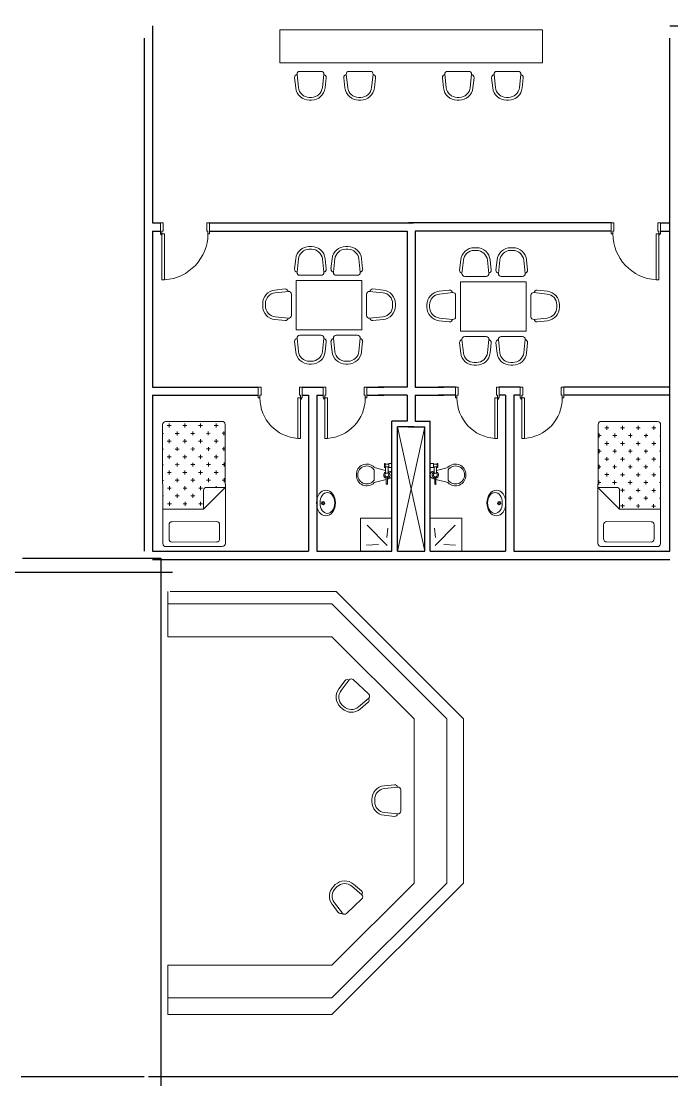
# Model space of a CAD drawing. Extents: x -59 to 582, y -1177 to 100.
# Drawn here: x 262.3 to 274.18, y -865.86 to -846.51 of the extents above; entities that cross this region are included whole.
import ezdxf

# ---------------------------------------------------------------- set-up
doc = ezdxf.new("R2010")
doc.units = 0
doc.header["$LTSCALE"] = 0.15
doc.layers.get('0').update_dxf_attribs({"color": 252})
for name, color, linetype in [('0 sockets', 252, 'Continuous'), ('00', 252, 'Continuous'), ('bound', 252, 'Continuous')]:
    doc.layers.add(name, color=color, linetype=linetype)
for name, color, linetype, lineweight in [('anal', 252, 'Continuous', 20), ('DOOR', 252, 'Continuous', 20), ('FIXT', 252, 'Continuous', 9), ('FUR', 252, 'Continuous', 9), ('sofa', 252, 'Continuous', 9), ('wall', 252, 'Continuous', 30)]:
    doc.layers.add(name, color=color, linetype=linetype, lineweight=lineweight)
doc.styles.add('ROMAND', font='ROMAND.SHX')

# ---------------------------------------------------------------- blocks, each defined once
blk = doc.blocks.new('WQ')
h = blk.add_hatch(color=6)
h.dxf.hatch_style = 1
h.paths.add_polyline_path([(-126.091, 5), (-126.091, -169.521), (126.091, -169.521), (126.091, 5)])
h.paths.add_polyline_path([(121.091, 0), (121.091, -164.521), (-121.091, -164.521), (-121.091, 0)], flags=16)
at = {"layer": '0 sockets', "color": 3, "style": 'ROMAND'}
blk.add_attdef('ACCESS_CONTROL', (-48.663, 7.622), '', height=7.973, dxfattribs=at)
blk = doc.blocks.new('A$C48FC3568')
at = {"layer": 'FUR'}
h = blk.add_hatch(dxfattribs=at)
h.set_pattern_fill('CROSS', color=256, scale=0.5, style=0)
h.set_pattern_definition([(0, (-34.60875, 58.23435), (0.125, -0.125), [0.0625, -0.1875]), (270, (-34.5775, 58.2656), (-0.125, -0.125), [0.0625, -0.1875])])
h.paths.add_polyline_path([(1.055, 0.703), (1.055, 1), (0.05, 1, 0.414214), (0, 0.95), (0, 0.05, 0.414214), (0.05, 0), (1.402, 0), (1.402, 0.653), (1.105, 0.653, -0.414214)])
for p, q in [((0, 0.95), (0, 0.05)), ((1.95, 1), (0.05, 1)), ((1.402, 0.653), (1.055, 1)), ((1.055, 1), (1.055, 0.703)), ((1.602, 0.859), (1.602, 0.15)), ((1.877, 0.909), (1.652, 0.909)), ((1.927, 0.15), (1.927, 0.859)), ((2, 0.05), (2, 0.95)), ((1.402, 0.653), (1.105, 0.653)), ((1.402, 0), (1.402, 0.653)), ((1.652, 0.1), (1.877, 0.1)), ((0.05, 0), (1.95, 0))]:
    blk.add_line(p, q, dxfattribs=at)
for centre, start, end in [((0.05, 0.95), 90, 180), ((1.652, 0.859), 90, 180), ((1.877, 0.859), 360, 90), ((1.95, 0.95), 360, 90), ((1.105, 0.703), 180, 270), ((0.05, 0.05), 180, 270), ((1.652, 0.15), 180, 270), ((1.877, 0.15), 270, 0), ((1.95, 0.05), 270, 360)]:
    blk.add_arc(centre, 0.05, start, end, dxfattribs=at)
blk = doc.blocks.new('ELLIPSE')
blk.add_circle((0.5, 0.5), 0.5)
blk = doc.blocks.new('ARCH')
at = {"layer": 'anal'}
for p, q in [((96.6, 387), (96.6, 386.4)), ((96.6, 387), (101.4, 387)), ((101.4, 386.4), (101.4, 387)), ((96.6, 386.4), (101.4, 386.4)), ((96.9, 381.519), (96.9, 382.419)), ((96.9, 382.419), (98.1, 382.419)), ((98.1, 382.419), (98.1, 381.519)), ((99.9, 382.397), (99.9, 381.497)), ((101.1, 382.397), (99.9, 382.397)), ((101.1, 381.497), (101.1, 382.397)), ((98.1, 381.519), (96.9, 381.519)), ((99.9, 381.497), (101.1, 381.497)), ((98.75, 377.475), (99.25, 379.75)), ((98.75, 379.75), (99.25, 377.475)), ((99.25, 379.75), (98.75, 377.475)), ((99.25, 377.475), (98.75, 379.75)), ((94.554, 375.912), (94.554, 376.737)), ((94.6, 376.737), (97.629, 376.737)), ((99.954, 374.412), (97.629, 376.737)), ((97.554, 376.512), (94.554, 376.512)), ((97.554, 376.512), (99.654, 374.412)), ((97.554, 375.912), (94.554, 375.912)), ((99.054, 374.412), (97.554, 375.912)), ((99.054, 371.412), (99.054, 374.412)), ((99.654, 371.412), (99.654, 374.412)), ((99.954, 371.412), (99.954, 374.412)), ((99.954, 371.412), (97.554, 369.012)), ((99.654, 371.412), (97.554, 369.312)), ((97.554, 369.912), (99.054, 371.412)), ((97.554, 369.912), (94.554, 369.912)), ((94.554, 369.012), (94.554, 369.912)), ((97.554, 369.312), (94.554, 369.312)), ((97.554, 369.012), (94.554, 369.012))]:
    blk.add_line(p, q, dxfattribs=at)
at = {"layer": 'bound', "color": 2}
blk.add_lwpolyline([(91.902, 377.348), (94.426, 377.348), (94.426, 312.722), (-14.994, 312.722), (-14.994, 377.09), (94.639, 377.09)], dxfattribs=at)
at = {"layer": 'DOOR'}
for p, q in [((94.418, 383.475), (94.468, 383.475)), ((103.505, 383.475), (103.555, 383.475)), ((94.448, 383.325), (94.468, 383.325)), ((103.505, 383.325), (103.525, 383.325))]:
    blk.add_line(p, q, dxfattribs=at)
for points in [[(94.448, 383.325), (94.448, 383.275), (94.418, 383.275), (94.418, 383.475)], [(94.468, 383.475), (94.468, 383.325)], [(103.505, 383.475), (103.505, 383.325)], [(103.525, 383.325), (103.525, 383.275), (103.555, 383.275), (103.555, 383.475)]]:
    blk.add_lwpolyline(points, dxfattribs=at)
for points in [[(95.288, 383.275), (95.318, 383.275), (95.318, 383.475), (95.268, 383.475), (95.268, 383.325), (95.288, 383.325)], [(102.685, 383.275), (102.655, 383.275), (102.655, 383.475), (102.705, 383.475), (102.705, 383.325), (102.685, 383.325)], [(94.448, 383.275), (94.448, 382.435), (94.496, 382.435), (94.496, 383.275)], [(103.525, 383.275), (103.525, 382.435), (103.477, 382.435), (103.477, 383.275)], [(96.238, 380.275), (96.208, 380.275), (96.208, 380.475), (96.258, 380.475), (96.258, 380.325), (96.238, 380.325)], [(96.978, 380.275), (97.008, 380.275), (97.008, 380.475), (96.958, 380.475), (96.958, 380.325), (96.978, 380.325)], [(97.422, 380.275), (97.392, 380.275), (97.392, 380.475), (97.442, 380.475), (97.442, 380.325), (97.422, 380.325)], [(98.162, 380.275), (98.192, 380.275), (98.192, 380.475), (98.142, 380.475), (98.142, 380.325), (98.162, 380.325)], [(99.838, 380.275), (99.808, 380.275), (99.808, 380.475), (99.858, 380.475), (99.858, 380.325), (99.838, 380.325)], [(100.578, 380.275), (100.608, 380.275), (100.608, 380.475), (100.558, 380.475), (100.558, 380.325), (100.578, 380.325)], [(101.022, 380.275), (100.992, 380.275), (100.992, 380.475), (101.042, 380.475), (101.042, 380.325), (101.022, 380.325)], [(101.762, 380.275), (101.792, 380.275), (101.792, 380.475), (101.742, 380.475), (101.742, 380.325), (101.762, 380.325)], [(96.978, 380.275), (96.978, 379.535), (96.93, 379.535), (96.93, 380.275)], [(97.422, 380.275), (97.422, 379.535), (97.47, 379.535), (97.47, 380.275)], [(100.578, 380.275), (100.578, 379.535), (100.53, 379.535), (100.53, 380.275)], [(101.022, 380.275), (101.022, 379.535), (101.07, 379.535), (101.07, 380.275)]]:
    blk.add_lwpolyline(points, close=True, dxfattribs=at)
for centre in [(94.438, 383.265), (103.535, 383.265), (96.988, 380.265), (97.412, 380.265), (100.588, 380.265), (101.012, 380.265)]:
    blk.add_circle(centre, 0.01, dxfattribs=at)
for centre, radius, start, end in [((94.443, 383.278), 0.845, 273.6111, 359.7782), ((103.53, 383.278), 0.845, 180.2218, 266.3889), ((96.978, 380.275), 0.74, 180, 266.2769), ((97.422, 380.275), 0.74, 273.7231, 0), ((100.578, 380.275), 0.74, 180, 266.2769), ((101.022, 380.275), 0.74, 273.7231, 0)]:
    blk.add_arc(centre, radius, start, end, dxfattribs=at)
at = {"layer": 'FIXT'}
for centre, radius in [((97.391, 378.356), 0.0306), ((100.61, 378.356), 0.0306), ((97.391, 378.356), 0.0172), ((100.61, 378.356), 0.0172)]:
    blk.add_circle(centre, radius, dxfattribs=at)
at = {"layer": 'FUR'}
for p, q in [((96.871, 386.128), (96.891, 385.941)), ((96.915, 386.189), (96.941, 385.947)), ((96.964, 386.243), (97.355, 386.243)), ((97.405, 386.189), (97.379, 385.947)), ((97.449, 386.128), (97.429, 385.941)), ((97.771, 386.128), (97.791, 385.941)), ((97.815, 386.189), (97.841, 385.947)), ((97.864, 386.243), (98.255, 386.243)), ((98.305, 386.189), (98.279, 385.947)), ((98.349, 386.128), (98.329, 385.941)), ((99.571, 386.128), (99.591, 385.941)), ((99.615, 386.189), (99.641, 385.947)), ((99.664, 386.243), (100.055, 386.243)), ((100.105, 386.189), (100.079, 385.947)), ((100.149, 386.128), (100.129, 385.941)), ((100.471, 386.128), (100.491, 385.941)), ((100.515, 386.189), (100.541, 385.947)), ((100.564, 386.243), (100.955, 386.243)), ((101.005, 386.189), (100.979, 385.947)), ((101.049, 386.128), (101.029, 385.941)), ((97.18, 385.768), (97.14, 385.768)), ((98.08, 385.768), (98.04, 385.768)), ((99.88, 385.768), (99.84, 385.768)), ((100.78, 385.768), (100.74, 385.768)), ((97.18, 385.718), (97.14, 385.718)), ((98.08, 385.718), (98.04, 385.718)), ((99.88, 385.718), (99.84, 385.718)), ((100.78, 385.718), (100.74, 385.718)), ((97.14, 383.043), (97.181, 383.043)), ((97.805, 383.043), (97.846, 383.043)), ((100.195, 383.021), (100.154, 383.021)), ((100.86, 383.021), (100.819, 383.021)), ((97.14, 382.993), (97.181, 382.993)), ((97.805, 382.993), (97.846, 382.993)), ((100.195, 382.971), (100.154, 382.971)), ((100.86, 382.971), (100.819, 382.971)), ((96.872, 382.633), (96.892, 382.82)), ((96.915, 382.573), (96.941, 382.815)), ((97.406, 382.573), (97.38, 382.815)), ((97.45, 382.633), (97.43, 382.82)), ((97.536, 382.633), (97.557, 382.82)), ((97.58, 382.573), (97.606, 382.815)), ((98.071, 382.573), (98.045, 382.815)), ((98.114, 382.633), (98.094, 382.82)), ((99.886, 382.611), (99.906, 382.798)), ((99.929, 382.551), (99.955, 382.793)), ((100.42, 382.551), (100.394, 382.793)), ((100.464, 382.611), (100.443, 382.798)), ((100.55, 382.611), (100.57, 382.798)), ((100.594, 382.551), (100.62, 382.793)), ((101.085, 382.551), (101.059, 382.793)), ((101.128, 382.611), (101.108, 382.798)), ((97.356, 382.518), (96.965, 382.518)), ((98.021, 382.518), (97.63, 382.518)), ((99.979, 382.496), (100.37, 382.496)), ((100.644, 382.496), (101.035, 382.496)), ((96.698, 382.267), (96.511, 382.247)), ((98.302, 382.267), (98.489, 382.247)), ((96.759, 382.223), (96.516, 382.197)), ((96.813, 381.782), (96.813, 382.173)), ((98.187, 381.782), (98.187, 382.173)), ((98.241, 382.223), (98.483, 382.197)), ((99.698, 382.245), (99.511, 382.225)), ((99.759, 382.201), (99.517, 382.175)), ((99.813, 381.76), (99.813, 382.151)), ((101.187, 381.76), (101.187, 382.151)), ((101.241, 382.201), (101.484, 382.175)), ((101.302, 382.245), (101.489, 382.225)), ((96.288, 381.998), (96.288, 381.957)), ((96.338, 381.998), (96.338, 381.957)), ((98.662, 381.998), (98.662, 381.957)), ((98.712, 381.998), (98.712, 381.957)), ((99.288, 381.976), (99.288, 381.935)), ((99.338, 381.976), (99.338, 381.935)), ((101.662, 381.976), (101.662, 381.935)), ((101.712, 381.976), (101.712, 381.935)), ((96.698, 381.689), (96.511, 381.709)), ((96.759, 381.732), (96.516, 381.758)), ((98.241, 381.732), (98.483, 381.758)), ((98.302, 381.689), (98.489, 381.709)), ((99.698, 381.667), (99.511, 381.687)), ((99.759, 381.71), (99.517, 381.736)), ((101.241, 381.71), (101.484, 381.736)), ((101.302, 381.667), (101.489, 381.687)), ((96.872, 381.306), (96.892, 381.119)), ((96.915, 381.366), (96.941, 381.124)), ((97.356, 381.421), (96.965, 381.421)), ((97.406, 381.366), (97.38, 381.124)), ((97.45, 381.306), (97.43, 381.119)), ((97.536, 381.306), (97.557, 381.119)), ((97.58, 381.366), (97.606, 381.124)), ((98.021, 381.421), (97.63, 381.421)), ((98.071, 381.366), (98.045, 381.124)), ((98.114, 381.306), (98.094, 381.119)), ((99.886, 381.284), (99.906, 381.097)), ((99.929, 381.344), (99.955, 381.102)), ((99.979, 381.399), (100.37, 381.399)), ((100.42, 381.344), (100.394, 381.102)), ((100.464, 381.284), (100.443, 381.097)), ((100.55, 381.284), (100.57, 381.097)), ((100.594, 381.344), (100.62, 381.102)), ((100.644, 381.399), (101.035, 381.399)), ((101.085, 381.344), (101.059, 381.102)), ((101.128, 381.284), (101.108, 381.097)), ((97.14, 380.946), (97.181, 380.946)), ((97.14, 380.896), (97.181, 380.896)), ((97.805, 380.946), (97.846, 380.946)), ((97.805, 380.896), (97.846, 380.896)), ((100.195, 380.924), (100.154, 380.924)), ((100.86, 380.924), (100.819, 380.924)), ((100.195, 380.874), (100.154, 380.874)), ((100.86, 380.874), (100.819, 380.874)), ((97.794, 375.11), (97.681, 374.96)), ((97.867, 375.124), (97.721, 374.93)), ((98.226, 374.862), (97.941, 375.13)), ((98.225, 374.788), (98.04, 374.63)), ((98.215, 374.714), (98.072, 374.592)), ((97.709, 374.628), (97.738, 374.6)), ((97.743, 374.664), (97.773, 374.636)), ((98.694, 373.208), (98.507, 373.188)), ((98.755, 373.165), (98.513, 373.139)), ((98.809, 372.724), (98.809, 373.115)), ((98.284, 372.94), (98.284, 372.899)), ((98.334, 372.94), (98.334, 372.899)), ((98.694, 372.63), (98.507, 372.65)), ((98.755, 372.674), (98.513, 372.7)), ((97.585, 371.355), (97.615, 371.383)), ((97.619, 371.319), (97.649, 371.347)), ((98.101, 371.195), (97.916, 371.353)), ((98.091, 371.269), (97.949, 371.391)), ((97.744, 370.859), (97.597, 371.053)), ((98.102, 371.121), (97.817, 370.853)), ((97.67, 370.873), (97.557, 371.023))]:
    blk.add_line(p, q, dxfattribs=at)
for centre, radius, start, end in [((96.921, 386.133), 0.05, 90, 186.143), ((96.964, 386.193), 0.05, 90, 184.9697), ((97.355, 386.193), 0.05, 355.0303, 90), ((97.399, 386.133), 0.05, 353.857, 90), ((97.821, 386.133), 0.05, 90, 186.143), ((97.864, 386.193), 0.05, 90, 184.9697), ((98.255, 386.193), 0.05, 355.0303, 90), ((98.299, 386.133), 0.05, 353.857, 90), ((99.621, 386.133), 0.05, 90, 186.143), ((99.664, 386.193), 0.05, 90, 184.9697), ((100.055, 386.193), 0.05, 355.0303, 90), ((100.099, 386.133), 0.05, 353.857, 90), ((100.521, 386.133), 0.05, 90, 186.143), ((100.564, 386.193), 0.05, 90, 184.9697), ((100.955, 386.193), 0.05, 355.0303, 90), ((100.999, 386.133), 0.05, 353.857, 90), ((97.14, 385.968), 0.25, 186.143, 270), ((97.14, 385.968), 0.2, 186.143, 270), ((97.18, 385.968), 0.2, 270, 353.857), ((97.18, 385.968), 0.25, 270, 353.857), ((98.04, 385.968), 0.25, 186.143, 270), ((98.04, 385.968), 0.2, 186.143, 270), ((98.08, 385.968), 0.2, 270, 353.857), ((98.08, 385.968), 0.25, 270, 353.857), ((99.84, 385.968), 0.25, 186.143, 270), ((99.84, 385.968), 0.2, 186.143, 270), ((99.88, 385.968), 0.2, 270, 353.857), ((99.88, 385.968), 0.25, 270, 353.857), ((100.74, 385.968), 0.25, 186.143, 270), ((100.74, 385.968), 0.2, 186.143, 270), ((100.78, 385.968), 0.2, 270, 353.857), ((100.78, 385.968), 0.25, 270, 353.857), ((97.14, 382.793), 0.25, 90, 173.857), ((97.181, 382.793), 0.25, 6.143, 90), ((97.805, 382.793), 0.25, 90, 173.857), ((97.846, 382.793), 0.25, 6.143, 90), ((100.154, 382.771), 0.25, 90, 173.857), ((100.195, 382.771), 0.25, 6.143, 90), ((100.819, 382.771), 0.25, 90, 173.857), ((100.86, 382.771), 0.25, 6.143, 90), ((97.14, 382.793), 0.2, 90, 173.857), ((97.181, 382.793), 0.2, 6.143, 90), ((97.805, 382.793), 0.2, 90, 173.857), ((97.846, 382.793), 0.2, 6.143, 90), ((100.154, 382.771), 0.2, 90, 173.857), ((100.195, 382.771), 0.2, 6.143, 90), ((100.819, 382.771), 0.2, 90, 173.857), ((100.86, 382.771), 0.2, 6.143, 90), ((96.921, 382.628), 0.05, 173.857, 270), ((97.4, 382.628), 0.05, 270, 6.143), ((97.586, 382.628), 0.05, 173.857, 270), ((98.065, 382.628), 0.05, 270, 6.143), ((96.965, 382.568), 0.05, 175.0303, 270), ((97.356, 382.568), 0.05, 270, 4.9697), ((97.63, 382.568), 0.05, 175.0303, 270), ((98.021, 382.568), 0.05, 270, 4.9697), ((99.935, 382.606), 0.05, 173.857, 270), ((99.979, 382.546), 0.05, 175.0303, 270), ((100.37, 382.546), 0.05, 270, 4.9697), ((100.414, 382.606), 0.05, 270, 6.143), ((100.6, 382.606), 0.05, 173.857, 270), ((100.644, 382.546), 0.05, 175.0303, 270), ((101.035, 382.546), 0.05, 270, 4.9697), ((101.079, 382.606), 0.05, 270, 6.143), ((96.538, 381.998), 0.25, 96.143, 180), ((96.703, 382.217), 0.05, 0, 96.143), ((98.297, 382.217), 0.05, 83.857, 180), ((98.462, 381.998), 0.25, 0, 83.857), ((96.538, 381.998), 0.2, 96.143, 180), ((96.763, 382.173), 0.05, 0, 94.9697), ((98.237, 382.173), 0.05, 85.0303, 180), ((98.462, 381.998), 0.2, 0, 83.857), ((99.538, 381.976), 0.25, 96.143, 180), ((99.538, 381.976), 0.2, 96.143, 180), ((99.703, 382.195), 0.05, 0, 96.143), ((99.763, 382.151), 0.05, 0, 94.9697), ((101.237, 382.151), 0.05, 85.0303, 180), ((101.297, 382.195), 0.05, 83.857, 180), ((101.462, 381.976), 0.2, 0, 83.857), ((101.462, 381.976), 0.25, 0, 83.857), ((96.538, 381.957), 0.25, 180, 263.857), ((96.538, 381.957), 0.2, 180, 263.857), ((98.462, 381.957), 0.2, 276.143, 0), ((98.462, 381.957), 0.25, 276.143, 0), ((99.538, 381.935), 0.25, 180, 263.857), ((99.538, 381.935), 0.2, 180, 263.857), ((101.462, 381.935), 0.2, 276.143, 0), ((101.462, 381.935), 0.25, 276.143, 0), ((96.703, 381.738), 0.05, 263.857, 0), ((96.763, 381.782), 0.05, 265.0303, 0), ((98.237, 381.782), 0.05, 180, 274.9697), ((98.297, 381.738), 0.05, 180, 276.143), ((99.703, 381.716), 0.05, 263.857, 0), ((99.763, 381.76), 0.05, 265.0303, 0), ((101.237, 381.76), 0.05, 180, 274.9697), ((101.297, 381.716), 0.05, 180, 276.143), ((96.921, 381.311), 0.05, 90, 186.143), ((96.965, 381.371), 0.05, 90, 184.9697), ((97.356, 381.371), 0.05, 355.0303, 90), ((97.4, 381.311), 0.05, 353.857, 90), ((97.586, 381.311), 0.05, 90, 186.143), ((97.63, 381.371), 0.05, 90, 184.9697), ((98.021, 381.371), 0.05, 355.0303, 90), ((98.065, 381.311), 0.05, 353.857, 90), ((99.935, 381.289), 0.05, 90, 186.143), ((99.979, 381.349), 0.05, 90, 184.9697), ((100.37, 381.349), 0.05, 355.0303, 90), ((100.414, 381.289), 0.05, 353.857, 90), ((100.6, 381.289), 0.05, 90, 186.143), ((100.644, 381.349), 0.05, 90, 184.9697), ((101.035, 381.349), 0.05, 355.0303, 90), ((101.079, 381.289), 0.05, 353.857, 90), ((97.14, 381.146), 0.25, 186.143, 270), ((97.14, 381.146), 0.2, 186.143, 270), ((97.181, 381.146), 0.2, 270, 353.857), ((97.181, 381.146), 0.25, 270, 353.857), ((97.805, 381.146), 0.25, 186.143, 270), ((97.805, 381.146), 0.2, 186.143, 270), ((97.846, 381.146), 0.2, 270, 353.857), ((97.846, 381.146), 0.25, 270, 353.857), ((100.154, 381.124), 0.25, 186.143, 270), ((100.154, 381.124), 0.2, 186.143, 270), ((100.195, 381.124), 0.2, 270, 353.857), ((100.195, 381.124), 0.25, 270, 353.857), ((100.819, 381.124), 0.25, 186.143, 270), ((100.819, 381.124), 0.2, 186.143, 270), ((100.86, 381.124), 0.2, 270, 353.857), ((100.86, 381.124), 0.25, 270, 353.857), ((97.834, 375.08), 0.05, 46.7453, 142.8883), ((97.907, 375.093), 0.05, 46.7453, 141.715), ((97.88, 374.81), 0.25, 142.8883, 226.7453), ((97.88, 374.81), 0.2, 142.8883, 226.7453), ((98.182, 374.752), 0.05, 310.6023, 46.7453), ((98.191, 374.826), 0.05, 311.7756, 46.7453), ((97.91, 374.782), 0.25, 226.7453, 310.6023), ((97.91, 374.782), 0.2, 226.7453, 310.6023), ((98.534, 372.94), 0.25, 96.143, 180), ((98.699, 373.159), 0.05, 0, 96.143), ((98.759, 373.115), 0.05, 0, 94.9697), ((98.534, 372.94), 0.2, 96.143, 180), ((98.534, 372.899), 0.25, 180, 263.857), ((98.534, 372.899), 0.2, 180, 263.857), ((98.699, 372.68), 0.05, 263.857, 0), ((98.759, 372.724), 0.05, 265.0303, 0), ((97.786, 371.201), 0.25, 49.3977, 133.2547), ((97.757, 371.173), 0.25, 133.2547, 217.1117), ((97.757, 371.173), 0.2, 133.2547, 217.1117), ((97.786, 371.201), 0.2, 49.3977, 133.2547), ((98.059, 371.231), 0.05, 313.2547, 49.3977), ((98.068, 371.157), 0.05, 313.2547, 48.2244), ((97.71, 370.903), 0.05, 217.1117, 313.2547), ((97.783, 370.89), 0.05, 218.285, 313.2547)]:
    blk.add_arc(centre, radius, start, end, dxfattribs=at)
at = {"layer": 'sofa'}
for p, q in [((98.534, 378.953), (98.326, 379.007)), ((98.326, 378.776), (98.326, 378.961)), ((98.511, 379.077), (98.523, 379.077)), ((98.511, 379.007), (98.511, 379.077)), ((98.523, 379.007), (98.511, 379.007)), ((98.523, 379.077), (98.523, 379.007)), ((98.523, 379.065), (98.592, 379.065)), ((98.592, 379.019), (98.523, 379.019)), ((98.534, 379.019), (98.534, 378.894)), ((98.581, 378.894), (98.581, 379.019)), ((98.592, 379.077), (98.65, 379.077)), ((98.592, 379.007), (98.592, 379.077)), ((98.65, 379.007), (98.592, 379.007)), ((99.408, 379.077), (99.35, 379.077)), ((99.35, 379.007), (99.408, 379.007)), ((99.408, 379.007), (99.408, 379.077)), ((99.477, 379.065), (99.408, 379.065)), ((99.408, 379.019), (99.477, 379.019)), ((99.419, 378.894), (99.419, 379.019)), ((99.466, 379.019), (99.466, 378.894)), ((99.466, 378.953), (99.674, 379.007)), ((99.477, 379.077), (99.477, 379.007)), ((99.489, 379.077), (99.477, 379.077)), ((99.477, 379.007), (99.489, 379.007)), ((99.489, 379.007), (99.489, 379.077)), ((99.674, 378.776), (99.674, 378.961)), ((98.546, 378.787), (98.326, 378.73)), ((98.546, 378.706), (98.546, 378.836)), ((98.569, 378.836), (98.569, 378.706)), ((98.592, 378.799), (98.569, 378.793)), ((98.592, 378.938), (98.58, 378.941)), ((99.408, 378.938), (99.42, 378.941)), ((99.408, 378.799), (99.431, 378.793)), ((99.431, 378.836), (99.431, 378.706)), ((99.454, 378.706), (99.454, 378.836)), ((99.454, 378.787), (99.674, 378.73)), ((98.072, 377.476), (98.072, 378.076)), ((98.072, 378.076), (98.65, 378.076)), ((99.928, 378.076), (99.35, 378.076)), ((99.928, 377.476), (99.928, 378.076)), ((98.56, 377.581), (98.195, 377.953)), ((98.556, 377.726), (98.575, 377.899)), ((99.444, 377.726), (99.425, 377.899)), ((99.44, 377.581), (99.805, 377.953)), ((98.187, 377.588), (98.402, 377.596)), ((99.813, 377.588), (99.598, 377.596))]:
    blk.add_line(p, q, dxfattribs=at)
for centre in [(98.557, 378.868), (99.443, 378.868)]:
    blk.add_circle(centre, 0.0347, dxfattribs=at)
for centre, radius, start, end in [((98.189, 378.88), 0.188, 43.0172, 183.38), ((98.19, 378.868), 0.165, 34.5054, 179.7), ((99.811, 378.88), 0.188, 356.62, 136.9828), ((99.81, 378.868), 0.165, 0.3, 145.4946), ((98.189, 378.857), 0.188, 176.62, 316.9828), ((98.19, 378.869), 0.165, 180.3, 325.4946), ((98.557, 378.868), 0.0579, 113.4137, 258.1237), ((98.557, 378.868), 0.0579, 281.423, 67.1495), ((98.579, 378.868), 0.0707, 280.3889, 79.6111), ((99.421, 378.868), 0.0707, 100.3889, 259.6111), ((99.443, 378.868), 0.0579, 112.8505, 258.577), ((99.443, 378.868), 0.0579, 281.8763, 66.5863), ((99.811, 378.857), 0.188, 223.0172, 3.38), ((99.81, 378.869), 0.165, 214.5054, 359.7), ((98.557, 378.706), 0.0116, 180, 360), ((99.443, 378.706), 0.0116, 180, 0)]:
    blk.add_arc(centre, radius, start, end, dxfattribs=at)
at = {"layer": 'wall'}
for p, q in [((94.275, 387.075), (94.275, 383.475)), ((103.725, 387.075), (111.075, 387.075)), ((94.125, 386.85), (94.125, 377.475)), ((103.725, 377.55), (103.725, 386.85)), ((103.725, 383.475), (103.725, 384.6)), ((94.275, 383.475), (94.418, 383.475)), ((95.318, 383.475), (99.046, 383.475)), ((102.655, 383.475), (98.954, 383.475)), ((103.555, 383.475), (103.725, 383.475)), ((94.275, 383.325), (94.275, 380.475)), ((94.275, 383.325), (94.418, 383.325)), ((95.318, 383.325), (98.925, 383.325)), ((98.925, 383.325), (98.925, 380.475)), ((102.655, 383.325), (99.075, 383.325)), ((99.075, 383.325), (99.075, 380.475)), ((103.555, 383.325), (103.725, 383.325)), ((103.725, 380.475), (103.725, 383.325)), ((94.275, 380.475), (96.208, 380.475)), ((94.275, 380.325), (96.208, 380.325)), ((94.275, 380.325), (94.275, 377.475)), ((97.008, 380.475), (97.392, 380.475)), ((97.008, 380.325), (97.125, 380.325)), ((97.125, 380.325), (97.125, 377.475)), ((97.275, 380.325), (97.275, 377.475)), ((97.275, 380.325), (97.392, 380.325)), ((98.192, 380.475), (98.5, 380.475)), ((98.192, 380.325), (98.5, 380.325)), ((98.925, 380.475), (98.4, 380.475)), ((98.925, 380.325), (98.4, 380.325)), ((98.925, 380.325), (98.925, 379.85)), ((99.075, 380.475), (99.6, 380.475)), ((99.075, 380.325), (99.075, 379.85)), ((99.075, 380.325), (99.6, 380.325)), ((99.808, 380.475), (99.5, 380.475)), ((99.808, 380.325), (99.5, 380.325)), ((100.992, 380.475), (100.608, 380.475)), ((100.725, 380.325), (100.608, 380.325)), ((100.725, 380.325), (100.725, 377.475)), ((100.875, 380.325), (100.875, 377.475)), ((100.992, 380.325), (100.875, 380.325)), ((103.725, 380.475), (101.792, 380.475)), ((103.725, 380.325), (101.792, 380.325)), ((103.725, 377.475), (103.725, 380.325)), ((98.65, 377.475), (98.65, 379.85)), ((98.65, 377.475), (98.65, 379.85)), ((98.925, 379.85), (98.65, 379.85)), ((98.925, 379.85), (98.65, 379.85)), ((98.75, 377.475), (98.75, 379.75)), ((98.75, 377.475), (98.75, 379.75)), ((99.05, 379.75), (98.75, 379.75)), ((99.05, 379.75), (98.75, 379.75)), ((98.95, 379.75), (99.25, 379.75)), ((98.95, 379.75), (99.25, 379.75)), ((99.075, 379.85), (99.35, 379.85)), ((99.075, 379.85), (99.35, 379.85)), ((99.25, 377.475), (99.25, 379.75)), ((99.25, 377.475), (99.25, 379.75)), ((99.35, 377.475), (99.35, 379.85)), ((99.35, 377.475), (99.35, 379.85)), ((94.275, 377.475), (97.125, 377.475)), ((97.275, 377.475), (98.65, 377.475)), ((98.75, 377.475), (99.25, 377.475)), ((99.35, 377.475), (100.725, 377.475)), ((100.875, 377.475), (103.725, 377.475)), ((94.275, 377.325), (103.725, 377.325)), ((91.875, 367.875), (94.125, 367.875)), ((94.2, 367.875), (103.875, 367.875))]:
    blk.add_line(p, q, dxfattribs=at)
at = {"layer": 'FIXT', "extrusion": (0, 0, -1), "rotation": 270}
for p, xscale, yscale, zscale in [((-97.617, 378.592), 0.4712399999999661, 0.3450149999999894, -0.47124), ((-97.604, 378.548), 0.3824999999999932, 0.2677499999999782, -0.3825)]:
    blk.add_blockref('ELLIPSE', p, dxfattribs=dict(at, xscale=xscale, yscale=yscale, zscale=zscale))
at = {"layer": 'FIXT', "rotation": 270}
for p, xscale, yscale, zscale in [((100.385, 378.592), 0.4712399999999661, 0.3450149999999894, 0.4712399999999661), ((100.398, 378.548), 0.3824999999999932, 0.2677499999999782, 0.3824999999999932)]:
    blk.add_blockref('ELLIPSE', p, dxfattribs=dict(at, xscale=xscale, yscale=yscale, zscale=zscale))
at = {"layer": 'FUR', "xscale": 1.142857142856969, "yscale": 1.142857142856969, "zscale": 1.142857142856969, "rotation": 270.1259017659578}
blk.add_blockref('A$C48FC3568', (94.458, 379.845), dxfattribs=at)
at = {"layer": 'FUR', "extrusion": (0, 0, -1), "xscale": 1.142857142856969, "yscale": 1.142857142856969, "zscale": -1.142857142857, "rotation": 270.1259017659578}
blk.add_blockref('A$C48FC3568', (-103.559, 379.845), dxfattribs=at)

msp = doc.modelspace()

# ---------------------------------------------------------------- block references
at = {"layer": '0 sockets', "color": 3}
msp.add_blockref('WQ', (244.611, -795.277), dxfattribs=at)
at = {"layer": '00', "color": 3}
msp.add_blockref('ARCH', (170.422, -1233.673), dxfattribs=at)

doc.saveas('drawing.dxf')
